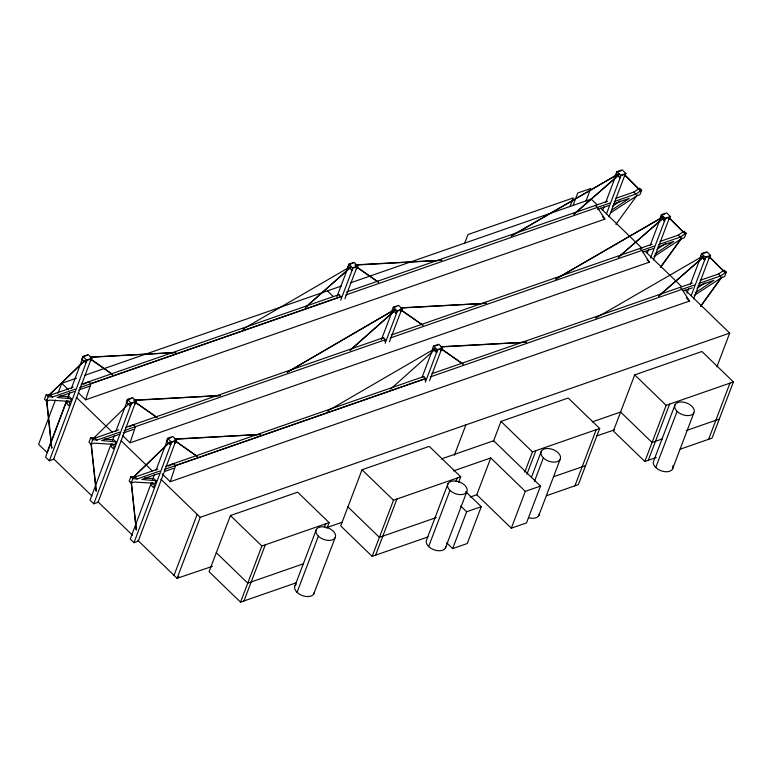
<?xml version="1.0" encoding="UTF-8"?>
<svg xmlns="http://www.w3.org/2000/svg" width="772" height="772" viewBox="0 0 772 772"><rect width="100%" height="100%" fill="white"/><g stroke="black" fill="none" stroke-linecap="round" stroke-linejoin="round"><path stroke-width="1.16" d="M78.3 392.736L85.596 399.8L90.961 383.636L341.147 296.583M122.767 435.765L130.063 442.829L135.428 426.665L133.392 424.697L129.204 426.733M162.139 473.873L170.245 481.718L175.611 465.555L425.797 378.502M51.869 447.702L51.637 448.175L46.474 399.877M96.326 490.731L96.104 491.204L91.067 444.083M66.739 400.745L45.596 457.14L49.34 460.768L53.577 459.301L91.202 358.912L86.975 360.389L85.624 362.753L81.88 359.125L82.913 356.403L88.172 354.57L91.926 358.198L90.372 361.103L91.202 358.912M68.004 397.368L69.692 392.851M71.391 388.345L82.807 357.89M49.34 460.768L86.975 360.389M111.197 443.775L90.063 500.169L93.808 503.798L98.034 502.331L135.669 401.942L131.443 403.418L130.092 405.782L126.347 402.154L127.38 399.433L132.639 397.599L136.393 401.228L134.839 404.132L135.669 401.942M112.471 440.397L114.159 435.881M115.848 431.374L127.689 399.79M93.808 503.798L131.443 403.418M151.389 482.664L130.246 539.059L133.99 542.687L138.227 541.22L175.852 440.831L171.625 442.308L170.274 444.672L166.53 441.044L167.563 438.322L172.822 436.489L176.576 440.117L175.022 443.022L175.852 440.831M152.653 479.287L154.342 474.77M156.04 470.264L167.871 438.679L171.046 437.579M133.99 542.687L171.625 442.308M73.157 387.177L50.441 395.081L46.233 394.685L44.515 399.211L46.552 401.179L49.649 400.108L70.464 401.421L71.449 398.834L69.412 396.866L59.898 395.968M46.552 401.179L48.269 396.654L46.233 394.685M55.41 400.06L38.6 444.325L47.015 452.469L66.402 401.44M57.958 393.363L61.779 383.317L76.534 378.183M68.081 397.011L69.345 393.681M85.624 362.753L86.667 360.032L91.926 358.198M118.753 429.811L94.908 438.11L90.7 437.714L88.983 442.24L91.019 444.218L94.116 443.138L114.931 444.45L115.916 441.864L113.88 439.895L104.355 438.998M91.019 444.218L92.736 439.683L90.7 437.714M130.092 405.782L131.124 403.061L136.393 401.228M157.806 469.096L135.09 477L130.883 476.604L129.165 481.13L131.201 483.098L134.299 482.027L155.114 483.34L156.098 480.753L154.062 478.785L144.547 477.887M131.201 483.098L132.919 478.572L130.883 476.604M170.274 444.672L171.316 441.951L176.576 440.117M174.018 575.372L197.188 514.364M685.179 290.011L729.694 333.099L200.247 517.317L177.068 578.324L137.734 540.255M326.961 528.241L329.104 522.615L297.635 492.169L230.413 515.561L209.077 571.705L240.546 602.15L296.361 582.735M352.071 270.325L347.805 266.88L348.838 264.159L354.097 262.326L357.851 265.954L356.297 268.859M336.959 296.593L349.147 264.516L353.373 263.04M350.266 266.707L242.91 329.094L243.479 328.891M351.55 270.509L352.582 267.787L357.851 265.954M340.713 300.221L352.9 268.145L357.127 266.668L344.939 298.754M240.546 602.15L261.872 546.007L329.104 522.615M243.991 600.954L265.317 544.81M396.528 313.355L392.263 309.91L393.295 307.188L398.564 305.355L402.308 308.983L400.764 311.888M381.426 339.622L392.784 309.726L395.032 311.907M384.794 341.301L385.392 339.709L383.366 337.74M396.017 313.538L397.049 310.817L402.308 308.983M385.17 343.25L397.358 311.174L401.594 309.697L389.406 341.784M295.058 585.552L316.385 529.409M297.037 592.317L318.363 536.173A10.277 6.176 20.8 0 1 323.767 526.842A10.277 6.176 20.8 0 1 335.087 537.804L313.76 593.948M324.375 527.189L325.659 523.812M458.578 482.452L460.72 476.816L429.251 446.37L362.029 469.762L340.703 525.906L372.162 556.361L427.977 536.936M464.715 243.112L467.967 234.553L573.278 197.912L570.026 206.471M432.455 348.799L436.72 352.244L432.455 348.799L433.488 346.078L438.747 344.244L442.501 347.873L440.947 350.777M422.033 377.411L432.967 348.616M434.916 348.626L327.55 411.013L328.129 410.81M424.976 380.191L425.584 378.598L423.548 376.63M436.199 352.428L437.232 349.706L442.501 347.873M425.362 382.14L437.55 350.063L441.777 348.587L429.589 380.673M372.162 556.361L393.488 500.208L460.72 476.816M375.607 555.164L396.933 499.011M454.361 455.239L465.892 424.889M448.011 483.61L426.675 539.763A10.277 6.176 20.8 0 0 434.153 549.847A10.277 6.176 20.8 0 0 445.869 546.615M428.653 546.528L449.979 490.374A10.277 6.176 20.8 0 1 455.383 481.043A10.277 6.176 20.8 0 1 466.713 492.005L445.376 548.149M455.991 481.39L457.275 478.022M573.017 205.439L577.736 193.01L590.705 188.493L585.987 200.923M446.689 542.832L452.653 548.602L466.645 511.768L481.265 506.683L465.728 491.639M493.289 441.671L500.989 421.415L568.211 398.024L599.68 428.47L578.344 484.613L546.441 495.721M470.003 497.12L476.778 494.765L490.77 457.941L525.307 491.359L540.496 486.07L493.665 440.744L441.391 458.935M481.265 506.683L467.282 543.507L452.653 548.602M620.148 177.85L615.882 174.404L616.915 171.673L622.184 169.85L625.928 173.478L624.384 176.373M602.749 210.167L604.022 206.79M605.731 202.303L616.403 174.221L615.882 174.404M619.636 178.023L620.669 175.302L625.928 173.478M606.493 213.796L620.977 175.659L625.214 174.192L609.021 216.816M524.757 472.117L532.448 451.861L599.68 428.47M526.909 474.297L535.893 450.665M476.778 494.765L511.315 528.193L525.307 491.359M531.57 476.951L541.384 451.118M534.398 481.467L543.363 457.883A10.277 6.176 20.8 0 1 548.767 448.551A10.277 6.176 20.8 0 1 560.086 459.514L538.759 515.667M540.496 486.07L526.514 522.905L511.315 528.193M661.614 217.974L664.615 220.879L660.349 217.434L661.382 214.703L666.641 212.879L670.395 216.507L668.841 219.402M647.206 253.197L648.49 249.829M650.198 245.332L661.691 215.06L664.866 213.96M664.094 221.062L665.136 218.331L670.395 216.507M650.535 257.945L665.445 218.688L669.671 217.221L653.479 259.846M574.908 485.82L596.235 429.666M680.171 449.188L712.073 438.091L733.4 381.937L701.931 351.492L634.709 374.883L613.383 431.027L644.842 461.482L656.258 457.507M703.302 258.311L704.797 259.768L700.532 256.323L701.565 253.592L706.834 251.768L710.578 255.397L709.024 258.292M686.974 293.206L688.672 288.709M690.38 284.221L701.053 256.14L700.532 256.323M703.466 255.744L595.839 317.996L596.418 317.794M704.286 259.942L705.318 257.221L710.578 255.397M691.143 295.715L705.627 257.578L709.864 256.111L693.671 298.735M644.842 461.482L666.178 405.329L733.4 381.937M648.287 460.286L669.613 404.132M675.114 404.596L653.778 460.739A10.277 6.176 20.8 0 0 662.54 471.229A10.277 6.176 20.8 0 0 672.788 465.873M655.756 467.504L677.083 411.36A10.277 6.176 20.8 0 1 682.487 402.029A10.277 6.176 20.8 0 1 693.816 412.981L672.489 469.135M716.889 366.816L729.694 333.099M708.628 439.287L729.955 383.144M615.622 198.404L633.793 192.083L639.621 188.194L641.657 190.163L639.93 194.698L636.832 195.779L610.546 212.869M660.089 241.433L678.26 235.113L684.088 231.224L686.125 233.192L684.397 237.728L681.3 238.809L654 256.555M700.272 280.323L718.442 274.002L724.271 270.113L726.307 272.082L724.58 276.617L721.482 277.698L694.182 295.444M615.921 224.382L637.276 195.007M660.378 267.411L681.512 238.123M660.755 267.122L681.744 238.037M700.571 306.301L720.99 277.988M700.937 306.011L721.926 276.926M47.903 396.152L84.959 360.235M48.086 396.161L84.862 360.476M92.544 439.191L129.426 403.264M169.608 442.153L132.552 478.071L169.512 442.395M350.7 267.189L305.577 307.285L350.604 267.44M395.158 310.219L350.044 350.324L395.061 310.469M178.872 576.723L177.068 578.324L212.435 566.33M435.35 349.108L390.574 389.088M618.633 175.09L573.866 214.269L618.536 175.34M663.1 218.119L618.333 257.298L663.003 218.37M703.282 257.008L658.516 296.187L703.186 257.259M612.428 206.327L620.35 201.048M611.492 210.274L629.315 198.385L613.412 203.924M614.251 201.56L635.829 194.052L641.657 190.163M656.885 249.356L665.802 243.412M654.965 253.969L673.782 241.424L657.879 246.953M658.719 244.589L680.286 237.081L686.125 233.192M697.077 288.245L705 282.967M695.147 292.858L713.965 280.304L698.062 285.843M698.901 283.478L720.479 275.971L726.307 272.082M618.903 173.603L511.189 236.078L618.816 173.825M663.36 216.633L555.657 279.107L663.283 216.855M83.685 384.215L88.934 381.667L90.961 383.636M168.335 466.134L173.584 463.586L175.611 465.555M83.222 356.76L87.458 355.284M618.285 171.664L621.46 170.564M81.88 359.125L82.392 358.941M347.805 266.88L348.317 266.697M84.476 375.414L341.292 286.055M350.353 282.909L591.227 199.099L597.113 204.792M81.108 384.408L339.294 294.547M346.512 292.038L607.68 201.164M345.702 295L609.706 203.132M48.269 396.654L52.477 397.049L75.193 389.146M79.728 387.563L340.935 296.68L338.898 294.711M74.209 391.558L57.167 397.493L71.449 398.834M78.754 389.976L90.112 386.029M597.518 209.453L608.876 205.506M85.596 399.8L604.91 219.113L597.374 207.427L595.347 205.458M128.75 399.423L131.915 398.323M393.614 307.546L396.789 306.436M126.347 402.154L126.859 401.98M392.263 309.91L392.784 309.726M660.349 217.434L660.861 217.25M125.566 427.437L383.761 337.576M391.722 334.807L652.137 244.193M92.736 439.683L96.944 440.079L119.65 432.175M124.195 430.593L385.614 339.612M390.159 338.03L654.173 246.162M119.805 434.192L101.634 440.522L115.916 441.864M123.211 433.005L133.44 429.454M643.115 252.087L653.334 248.536M130.063 442.829L649.377 262.142L641.841 250.456L639.805 248.487M434.858 346.068L438.023 344.959M702.935 253.583L706.11 252.483M166.53 441.044L167.041 440.86M165.758 466.327L423.944 376.466M431.905 373.696L692.33 283.083M430.351 376.919L694.356 285.051M132.919 478.572L137.126 478.968L159.843 471.065M164.378 469.482L425.584 378.598M158.858 473.477L141.816 479.412L156.098 480.753M164.532 471.509L173.623 468.343M683.297 290.976L692.387 287.821M170.245 481.718L689.56 301.032L682.023 289.346L679.997 287.377M592.423 421.83L620.601 412.026L652.06 442.472L662.337 438.901M453.511 470.901L490.77 457.941M303.579 563.734L247.764 583.149L216.295 552.704M436.334 517.539L379.38 537.351L347.921 506.905M553.659 476.71L585.562 465.613M686.25 430.583L719.292 419.08M326.508 527.614L342.478 522.19M596.457 435.997L614.657 429.811M90.305 357.32L176.045 352.514L90.382 357.069M134.762 400.35L220.512 395.544L133.662 400.166M174.954 439.239L260.695 434.433L175.032 438.988M355.043 265.095L441.97 260.27L355.139 264.844M400.716 308.057L486.437 303.3L400.793 307.816M440.899 346.946L526.62 342.189L440.976 346.705M356.789 266.929L378.608 282.32L356.751 267.218M401.247 309.958L423.066 325.35L401.218 310.248M441.439 348.847L463.258 364.239L441.401 349.137M90.893 359.105L112.683 374.565L90.855 359.405M135.351 402.135L157.15 417.594L135.312 402.434M175.543 441.024L197.333 456.484L175.505 441.323M616.915 171.673L620.669 175.302M661.382 214.703L665.136 218.331M701.565 253.592L705.318 257.221M633.793 192.083L635.829 194.052M678.26 235.113L680.286 237.081M718.442 274.002L720.479 275.971M600.51 208.073L641.976 248.208M645.431 251.556L681.715 286.673M602.478 216.758L604.91 219.113M646.936 259.788L649.377 262.142M686.318 297.886L689.56 301.032M634.709 374.883L666.178 405.329M348.838 264.159L352.582 267.787M393.295 307.188L397.049 310.817M433.488 346.078L437.232 349.706M500.989 421.415L532.448 451.861M327.425 290.89L333.311 296.583M460.681 505.998L466.645 511.768M362.029 469.762L393.488 500.208M82.913 356.403L86.667 360.032M127.38 399.433L131.124 403.061M167.563 438.322L171.316 441.951M230.413 515.561L261.872 546.007M61.779 383.317L68.505 389.831M76.235 397.31L112.529 432.426M121.165 440.793L152.267 470.891M160.904 479.248L200.247 517.317M50.441 395.081L52.477 397.049M94.908 438.11L96.944 440.079M135.09 477L137.126 478.968M53.924 459.157L91.945 495.942M97.986 501.8L132.543 535.247M709.362 256.622L724.57 272.053L709.246 256.864M669.17 217.733L684.388 233.163L669.063 217.974M624.712 174.704L639.92 190.134L624.596 174.945M131.346 481.709L136.287 530.094L131.124 481.796M91.289 444.025L96.259 490.78M46.696 399.79L51.801 447.75M466.713 492.005A10.277 6.176 20.8 0 1 449.979 490.374M560.086 459.514A10.277 6.176 20.8 0 1 543.363 457.883M539.252 514.123A10.277 6.176 20.8 0 1 528.82 517.751M693.816 412.981A10.277 6.176 20.8 0 1 677.083 411.36M314.252 592.413A10.277 6.176 20.8 0 1 301.292 595.144A10.277 6.176 20.8 0 1 296.187 584.308M335.087 537.804A10.277 6.176 20.8 0 1 318.363 536.173M67.868 401.179L66.884 403.766L68.92 405.734L69.895 403.148L67.868 401.179M112.326 444.209L111.351 446.795L113.378 448.764L114.362 446.177L112.326 444.209M152.518 483.098L151.534 485.685L153.57 487.653L154.545 485.067L152.518 483.098M394.81 309.524L287.367 372.123L394.81 309.524"/></g></svg>
